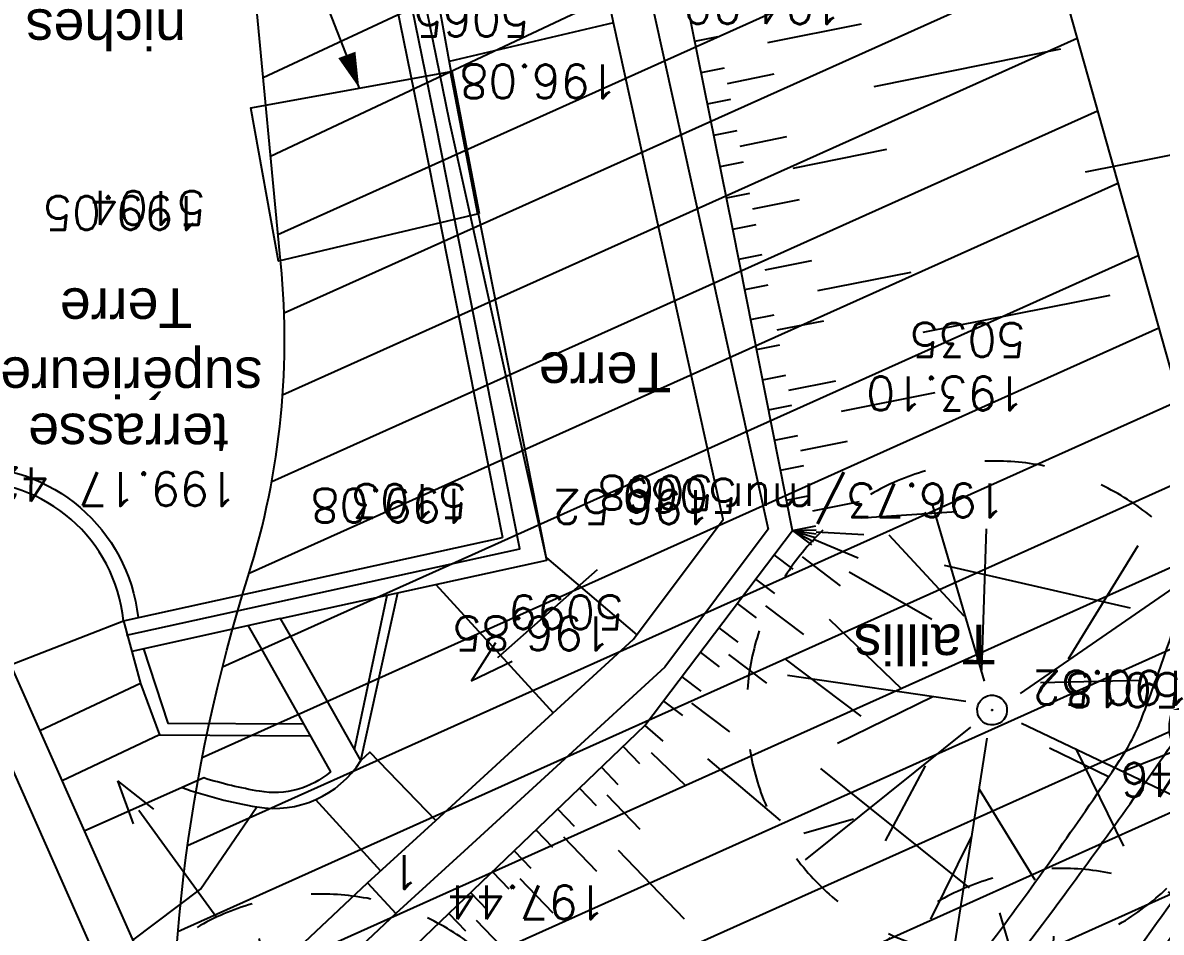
# Model space of a CAD drawing. Extents: x -594 to 29166, y -5797 to 14313.
# Drawn here: x 14376 to 15523, y 6392 to 7308 of the extents above; entities that cross this region are included whole.
import ezdxf
from ezdxf.enums import TextEntityAlignment as Align
from ezdxf.lldxf.tags import DXFTag

# ---------------------------------------------------------------- set-up
doc = ezdxf.new("R2010")
doc.units = 0
doc.linetypes.add('Style de ligne -15', pattern=[2.0832800000000002, 1.25, -0.41656, 0.1388600000000001, -0.2778600000000001])
doc.layers.get('0').update_dxf_attribs({"color": 252})
for name, color, linetype in [('A SITE', 252, 'Continuous'), ('Fond topo - BAT_ANN', 252, 'Continuous'), ('Fond topo - BAT_TXT', 252, 'Continuous'), ('Fond topo - CLO_MUR', 252, 'Continuous'), ('Fond topo - ESPACE_BOISE', 252, 'Continuous'), ('Fond topo - TAL', 252, 'Continuous'), ('Fond topo - TAL_HAC', 252, 'Continuous'), ('Fond topo - VEG', 252, 'Continuous'), ('Fond topo - VEG_TXT', 252, 'Continuous'), ('Fond topo - VOI_TXT', 252, 'Continuous'), ('Fond topo - Z_500', 252, 'Continuous'), ('prlm-VRD', 252, 'Continuous'), ('SA - EBC', 252, 'Continuous')]:
    doc.layers.add(name, color=color, linetype=linetype)
for name, color, linetype, lineweight in [('Fond topo - BAT', 252, 'Continuous', 50), ('Fond topo - P', 252, 'Continuous', 50), ('Fond topo - VOI', 252, 'Continuous', 25)]:
    doc.layers.add(name, color=color, linetype=linetype, lineweight=lineweight)
for name, color, linetype, plot in [('Fond topo - N', 252, 'Continuous', False), ('Fond topo - NCACHE', 252, 'Continuous', False), ('Fond topo - ZCACHE', 252, 'Continuous', False)]:
    doc.layers.add(name, color=color, linetype=linetype, plot=plot)
doc.styles.add('2000_ARIAL', font='arial.ttf', dxfattribs={"height": 0.400000006})
doc.styles.add('SIMPLEX', font='simplex_.ttf', dxfattribs={"height": 1.25})
tags = doc.linetypes.add('L1', pattern=[1.0000000298023224, 0.6000000238418579, -0.4000000059604645]).pattern_tags.tags
tags[6:7] = [DXFTag(74, 4), DXFTag(75, 0), DXFTag(340, '0'), DXFTag(46, 0.0), DXFTag(50, 0.0), DXFTag(44, 0.0), DXFTag(45, 0.0)]
tags[4:5] = [DXFTag(74, 4), DXFTag(75, 0), DXFTag(340, '0'), DXFTag(46, 0.0), DXFTag(50, 0.0), DXFTag(44, 0.0), DXFTag(45, 0.0)]
tags = doc.linetypes.add('L16', pattern=[0.37500001490116125, 0.300000011920929, -0.07500000298023224]).pattern_tags.tags
tags[6:7] = [DXFTag(74, 4), DXFTag(75, 0), DXFTag(340, '0'), DXFTag(46, 0.0), DXFTag(50, 0.0), DXFTag(44, 0.0), DXFTag(45, 0.0)]
tags[4:5] = [DXFTag(74, 4), DXFTag(75, 0), DXFTag(340, '0'), DXFTag(46, 0.0), DXFTag(50, 0.0), DXFTag(44, 0.0), DXFTag(45, 0.0)]
tags = doc.linetypes.add('L8', pattern=[0.22500000894069674, 0.1500000059604645, -0.07500000298023224]).pattern_tags.tags
tags[6:7] = [DXFTag(74, 4), DXFTag(75, 0), DXFTag(340, '0'), DXFTag(46, 0.0), DXFTag(50, 0.0), DXFTag(44, 0.0), DXFTag(45, 0.0)]
tags[4:5] = [DXFTag(74, 4), DXFTag(75, 0), DXFTag(340, '0'), DXFTag(46, 0.0), DXFTag(50, 0.0), DXFTag(44, 0.0), DXFTag(45, 0.0)]

# ---------------------------------------------------------------- blocks, each defined once
blk = doc.blocks.new('A 90.ESC01')
at = {"ltscale": 2}
for p, q in [((1.257547, 0.126415), (1.7, 0)), ((1.338104, 0), (0, 0)), ((1.257547, -0.126415), (1.7, 0))]:
    blk.add_line(p, q, dxfattribs=at)
blk = doc.blocks.new('A 90.PTOPO')
at = {"layer": 'Fond topo - NCACHE', "style": 'SIMPLEX'}
blk.add_attdef('MAT', text='', height=0.34, dxfattribs=at).set_placement((0.09999999986030161, -0.09999999962747097), align=Align.TOP_LEFT)
at = {"layer": 'Fond topo - ZCACHE', "style": 'SIMPLEX'}
blk.add_attdef('ALT', (0.09999999986030161, 0.09999999962747097), '', height=0.34, dxfattribs=at)
blk = doc.blocks.new('A 90.VEG14A')
at = {"ltscale": 2, "flags": 128}
for points in [[(0.5, 0, -1), (-0.5, 0, -1)], [(0.016, 0, -1), (-0.016, 0, -1)]]:
    blk.add_lwpolyline(points, format="xyb", close=True, dxfattribs=at)
blk = doc.blocks.new('A 90.VEG12A')
at = {"ltscale": 2}
for p, q in [((0.01815258799999997, 0.057406781), (0.100441039, 0.47293725)), ((0.05749608, 0.253444298), (0.145517598, 0.414706841)), ((0.037902722, 0.15845596), (-0.06593155700000003, 0.344147082)), ((-0.158788295, 0.086017079), (-0.245985314, 0.284587218)), ((0.04981112299999996, 0.033821695), (0.391570728, 0.285894318)), ((0.143890955, 0.107467204), (0.230033352, 0.253971609)), ((0.2917471699999999, 0.208620217), (0.392372872, 0.233301274)), ((-0.05229389700000003, 0.02983962500000001), (-0.383643778, 0.204631851)), ((-0.25001839, 0.135126714), (-0.3755999820000001, 0.091127132)), ((0.122915307, -0.02992704099999999), (0.317230371, 0.05540147100000001)), ((0.057557527, -0.01766878999999999), (0.411943876, -0.08413611500000001)), ((-0.05265807700000003, -0.029192154), (-0.412380265, -0.256628677)), ((-0.09359106700000003, -0.049762263), (-0.2956446150000001, -0.04653133200000001)), ((0.01825986499999999, -0.057372749), (0.107637982, -0.4128258760000001)), ((0.184132294, -0.04763066399999999), (0.323120213, -0.192805613)), ((0.02259491799999996, -0.07955337300000001), (0.001649748999999978, -0.36183712)), ((-0.151821475, -0.09483882200000002), (-0.2999525240000001, -0.315936062)), ((0.05371548199999998, -0.188497704), (0.197263789, -0.356749422))]:
    blk.add_line(p, q, dxfattribs=at)
for start, end in [(90, 103.8461539085843), (62.30769199853572, 76.15384597947835), (117.6923078993823, 131.5384619204946), (34.61538499867542, 48.46153799321151), (145.3846149358338, 159.2307690506909), (6.923076979206323, 20.76923090842763), (173.0769230068974, 186.9230769931026), (339.2307689837768, 353.0769230207937), (200.7692310571047, 214.6153850641662), (311.5384620067885, 325.3846150013246), (228.4615380795054, 242.3076921006177), (283.8461540205217, 297.6923080014643), (256.1538460914157, 270)]:
    blk.add_arc((0, 0), 0.496982058, start, end, dxfattribs=at)
blk = doc.blocks.new('A$C380262B1')
at = {"layer": 'SA - EBC'}
h = blk.add_hatch(dxfattribs=at)
h.set_pattern_fill('_USER', color=256, scale=75, angle=-335.8284639255295, style=0, pattern_type=0)
h.set_pattern_definition([(24.17153607447054, (-355966725.0913794, -417896002.4038396), (-30.71023888770651, 68.42427367140989), [])])
h.paths.add_polyline_path([(9533.967289561406, -8391.022676602006), (7823.560263682157, -8197.032719478011), (7677.26634000428, -8624.200356937945), (6795.644808141515, -8561.406107898802), (5968.179506575689, -8295.55842038244), (5307.727831928059, -7899.99740216881, -0.3248648439675891), (5215.66356504336, -6186.960641667247, -0.2814891280233847), (6034.588919347152, -5793.906059488654), (6977.488194359466, -5966.359615046531, 0.1695292869953866), (8622.524935239926, -5863.042801246047, 0.3340686001642133), (8902.106720628217, -5382.998490706086, 0.09326601099187866), (8620.675744628534, -4484.154293872416, 0.153138720952933), (7983.041431754827, -3856.574170198292), (6774.001917056739, -3250.65084323287), (5737.27900213562, -2651.023222506046, -0.1642525569746835), (4858.435642998666, -1650.659172795713), (4817.150435736403, -1198.612694069743), (4848.756969021633, -647.3217743448913), (5422.659926814958, 1808.548009581864, 0.4390366150430304), (6435.564773995429, 2874.098786618561, -0.09336270403907257), (6508.739385334775, 3486.828686110675, 0.1042719612268155), (6540.439700800925, 3811.755312792957), (6460.564939025789, 4655.403570830822), (7373.38954936713, 4920.791836176068), (7554.008261486888, 4259.8578767851), (7298.873095074669, 4188.137014396489), (7509.021686343476, 3441.03382807225, -0.2009829630450486), (7456.712778378278, 3016.095944307745), (7105.68882166408, 2168.347155954689), (7082.51023539342, 1970.99042609334), (7207.488740049303, 1059.89730162546), (7767.198439734057, -779.9824859946966), (8823.304629139602, -984.4878826290369, 0.1214178809896852), (9894.772318005562, -3098.331943433732, 0.01018302281994621), (10254.53238859773, -3499.40192066133), (9617.819940159097, -3345.007801242173), (9300.242931814864, -4358.367580920458), (9996.567213023081, -4620.499769318849), (9784.691719617695, -7276.41688529402), (9646.94292745553, -8212.627615593374)])
at = {"layer": 'Fond topo - BAT', "linetype": 'L8', "ltscale": 2, "flags": 128}
blk.add_lwpolyline([(6740.55691449903, 3851.578930206597), (6713.053294690326, 3995.157618634403)], dxfattribs=at)
at = {"layer": 'Fond topo - BAT_ANN', "ltscale": 2, "flags": 128}
for points in [[(6876.567725557834, 4044.04885917902), (6711.257352493703, 4005.078187771142)], [(6809.160643303767, 3505.279699712992), (6900.087592611089, 3427.422080934048)], [(6697.525308327749, 3478.219666983932), (6816.013398347422, 3349.012220371515)], [(6269.258903665468, 3397.297006286681), (6382.904357695952, 3441.72823317349)], [(6400.114363664761, 3378.576958924532), (6298.727920977399, 3330.911943409592)], [(6419.359237002209, 3326.680773682892), (6321.110373781994, 3280.490834824741)], [(6697.82084710896, 3240.625203959644), (6631.016288185492, 3309.458892047405), (6622.087606834248, 3300.793416798115)], [(6442.105702823028, 3273.676401749253), (6343.555350182578, 3229.92887860164)], [(6576.606695726514, 3261.505955830216), (6641.953197494149, 3189.748723153025)], [(6392.357818270102, 3119.991215784103), (6460.614296142012, 3171.397460717708), (6517.380884988233, 3254.162130877376)]]:
    blk.add_lwpolyline(points, dxfattribs=at)
at = {"layer": 'Fond topo - BAT_TXT', "ltscale": 2, "flags": 128}
blk.add_lwpolyline([(6565.324120363221, 4119.811198953539), (6620.497374422848, 3978.402020037174)], dxfattribs=at)
blk.add_lwpolyline([(6620.497374422848, 3978.402020037174, 0, 18.41556578874588, 0), (6608.035575505346, 4011.795954126865, 18.41556578874588, 18.41556578874588, 0)], format="xyseb", dxfattribs=at)
at = {"layer": 'Fond topo - CLO_MUR', "ltscale": 2, "flags": 128}
for points in [[(6444.010038999841, 3003.633894585073), (6628.797361766919, 3177.768218889832), (6697.82084710896, 3240.625203959644), (6896.95115913637, 3423.235192336142), (6987.142078066245, 3543.632878735662), (6876.567725557834, 4044.04885917902), (6768.286621151492, 4568.236954323947), (6809.418228268623, 4576.733476575464), (6917.640848411247, 4052.82850349322), (7032.311015902087, 3533.876477181911), (6928.220539353788, 3394.923989288509), (6726.153738936409, 3209.621130488813), (6657.341072289273, 3146.956129744649), (6462.072393950075, 2962.944700568914)], [(6809.637434314936, 3502.872944623232), (6711.368219926953, 3945.049274712801), (6629.643021617085, 4346.792344376445)], [(6601.091866195202, 4341.666139196604), (6682.935475697741, 3939.340987242758), (6764.875398902223, 3525.723055656999)], [(6713.053294690326, 3995.157618634403), (6666.297666588798, 4253.430106677115)], [(6382.904357695952, 3441.72823317349), (6764.875398902223, 3525.723055656999)], [(6615.652417205274, 3312.188935466111), (6648.794120596722, 3467.503756657243)], [(6622.087606834248, 3300.793416798115), (6659.522663569078, 3469.862946216017)], [(6382.904357695952, 3441.72823317349), (6400.114363664761, 3378.576958924532)], [(6541.293574357405, 3443.864557985216), (6391.310187894851, 3410.883450508118)], [(6403.107384080067, 3413.477635104209), (6427.722102263942, 3338.642115332186), (6564.321882044896, 3338.008555117995)], [(6269.258903665468, 3397.297006286681), (6414.282156340778, 3070.602104999125), (6489.116319967434, 2902.022658474743), (6140.170860895887, 2779.67329332605), (5996.903527574614, 2637.490672711283), (5757.728659873828, 2411.906930059195), (5525.11542183347, 2177.344618178904), (5399.993358412758, 1983.437352534384), (5325.455358019099, 1873.695719055831), (5344.334781775251, 1482.117571681738), (5392.407969431952, 1111.904269549996), (5352.740998007357, 1106.753407046199), (5304.459205595776, 1478.573181573302), (5284.858258673921, 1885.116443410516), (5366.639017639682, 2005.521525721997), (5493.770887935534, 2202.543479204178), (5729.797148890793, 2440.547411888838), (5969.088030327111, 2666.240575630218), (6120.059392647818, 2816.068895999342), (6433.610770804808, 2926.008174754679), (6376.808458706364, 3053.967142291367), (6231.785205984488, 3380.662043392658)], [(6400.114363664761, 3378.576958924532), (6419.359237002209, 3326.680773682892), (6571.11629829742, 3325.976912863553)], [(6628.797361766919, 3177.768218889832), (6657.341072289273, 3146.956129744649)]]:
    blk.add_lwpolyline(points, dxfattribs=at)
at = {"layer": 'Fond topo - CLO_MUR', "linetype": 'L16', "ltscale": 2, "flags": 128}
blk.add_lwpolyline([(6386.125864787027, 3427.0782539621), (6782.444139337167, 3514.228010363877), (6697.642067587003, 3942.293549701571), (6615.852838428691, 4344.351380411536)], dxfattribs=at)
at = {"layer": 'Fond topo - CLO_MUR', "linetype": 'L8', "ltscale": 2, "flags": 128}
blk.add_lwpolyline([(6740.55691449903, 3851.578930206597), (6539.299576496705, 3804.150693491101), (6511.332115670666, 3958.63959658891), (6713.053294690326, 3995.157618634403)], dxfattribs=at)
at = {"layer": 'Fond topo - CLO_MUR', "ltscale": 2, "flags": 128}
for points in [[(6508.603168698028, 3436.675990000367), (6523.264014627784, 3410.714370012283), (6591.605873266235, 3289.693702757359, -0.2234744358597434), (6520.089628035203, 3269.931173697114, -0.03213302836313745), (6463.892899686471, 3283.347964286804), (6442.105702823028, 3273.676401749253, 0.0417940314830938), (6517.380884988233, 3254.162130877376, 0.3033732065013719), (6622.087606834248, 3300.793416798115), (6551.128052268177, 3426.449534390122), (6541.293574357405, 3443.864557985216), (6809.637434314936, 3502.872944623232), (6740.55691449903, 3851.578930206597)], [(6382.904357695952, 3441.72823317349, 0.3970092577604148), (6221.77480510436, 3582.00669977814), (6221.18213349022, 3596.994986571372, -0.3940040680040121), (6397.647569375113, 3444.970241840929)]]:
    blk.add_lwpolyline(points, format="xyb", dxfattribs=at)
at = {"layer": 'Fond topo - ESPACE_BOISE', "linetype": 'L1', "ltscale": 2, "flags": 128}
blk.add_lwpolyline([(9533.967289561406, -8391.022676602006), (7823.560263682157, -8197.032719478011), (7677.26634000428, -8624.200356937945), (6795.644808141515, -8561.406107898802), (5968.179506575689, -8295.55842038244), (5307.727831928059, -7899.99740216881, -0.3248648439675891), (5215.66356504336, -6186.960641667247, -0.2814891279475962), (6034.588919347152, -5793.906059488654), (6977.488194359466, -5966.359615046531, 0.1695292870025676), (8622.524935239926, -5863.042801246047, 0.3340686001642133), (8902.106720628217, -5382.998490706086, 0.09326601102169153), (8620.675744628534, -4484.154293872416, 0.153138720952933), (7983.041431754827, -3856.574170198292), (6774.001917056739, -3250.65084323287), (5737.27900213562, -2651.023222506046, -0.1642525569996709), (4858.435642998666, -1650.659172795713), (4817.150435736403, -1198.612694069743), (4848.756969021633, -647.3217743448913), (5422.659926814958, 1808.548009581864, 0.4390366150430304), (6435.564773995429, 2874.098786618561, -0.09336270405047195), (6508.739385334775, 3486.828686110675, 0.104271961321091), (6540.439700800925, 3811.755312792957), (6460.564939025789, 4655.403570830822), (7373.38954936713, 4920.791836176068), (7554.008261486888, 4259.8578767851), (7298.873095074669, 4188.137014396489), (7509.021686343476, 3441.03382807225, -0.2009829630843761), (7456.712778378278, 3016.095944307745), (7105.68882166408, 2168.347155954689), (7082.51023539342, 1970.99042609334), (7207.488740049303, 1059.89730162546), (7767.198439734057, -779.9824859946966), (8823.304629139602, -984.4878826290369, 0.121417881002313), (9894.772318005562, -3098.331943433732, 0.01018302282179253), (10254.53238859773, -3499.40192066133), (9617.819940159097, -3345.007801242173), (9300.242931814864, -4358.367580920458), (9996.567213023081, -4620.499769318849), (9784.691719617695, -7276.41688529402), (9646.94292745553, -8212.627615593374)], format="xyb", close=True, dxfattribs=at)
at = {"layer": 'Fond topo - TAL', "linetype": 'L8', "ltscale": 2, "flags": 128}
blk.add_lwpolyline([(6808.546934463084, 2369.371020235121, -0.001241417649734396), (6861.244778474793, 2477.40955427289, -0.002762291635573238), (6885.316201345995, 2525.772882625461, -6.594940049300515e-05), (6966.478332178667, 2686.554195731878, -0.0002788458656506098), (6985.700080404058, 2724.567089788616, -0.004391092289443369), (7038.080723956227, 2825.795922521502, -0.005833119706346854), (7079.062634846196, 2901.178528927267, -0.06678132326515784), (7137.777740927413, 2979.549205303192, 0.03404019629489836), (7262.345303269103, 3124.974689353257, 0.01283086386071782), (7386.457202630118, 3300.829603895545, 0.05594197464522858), (7409.196757758036, 3344.813203811646, 0.008305635612754856), (7431.689672311768, 3406.667525973171, -0.004514996191680712), (7472.20113389194, 3520.757524762303, -0.005166636959913012), (7557.331785326824, 3746.543364785612, 0.01013325343024469), (7599.594940105453, 3862.09890563041, 0.02754109541843155), (7617.627137480304, 3925.937697757035, 0.01143171500259811), (7648.944929428399, 4082.554043456912, 0.02024391314553213), (7658.949091983959, 4156.754944100976, -0.01833869375018922), (7669.679730338976, 4238.700076006353, -0.07262248148825946), (7704.520996147767, 4346.770964190364, 0.0695479003902024), (7741.576158208773, 4459.345788881183, 0.0300247451236787), (7746.103852102533, 4497.186105512083, 0.01659256475025528), (7747.886776877567, 4566.081503219903, 0.07271369952767202), (7740.892352862284, 4611.596222966909, 0.04662197749276983), (7713.6168459896, 4677.794921118766)], format="xyb", dxfattribs=at)
at = {"layer": 'Fond topo - TAL', "ltscale": 2, "flags": 128}
blk.add_lwpolyline([(6513.274376653135, 2957.346708420664), (6908.296520728618, 3336.251783184707), (7056.891029467806, 3532.802372146398), (6996.768858004361, 3836.294288840145), (6926.569819822907, 4183.5111098364), (6906.182820536196, 4340.193365328014), (6923.768938705325, 4452.128433063626)], dxfattribs=at)
blk.add_lwpolyline([(6849.486746639013, 1092.403142526746, -0.03212048715418347), (6813.649962982163, 1406.223705410957, -0.05355809352942412), (6824.404993467033, 1592.963100317866, -0.003703359698377489), (6879.161668056622, 1908.262125588953, -0.0153549240189292), (6895.018580229953, 1982.634258829057, -0.006955611810404637), (6950.181522918865, 2194.525004643947, -0.01276761911010687), (6984.558032639325, 2308.010943233967, -0.01744730396157686), (7048.511898284778, 2480.767239257693, -0.0377943087468492), (7085.623816074803, 2554.741369746625, -0.0007773971570136096), (7142.280106106773, 2648.808907158673, 0.0005887236118167689), (7217.211815388873, 2773.113274946809, 0.0003295215979051638), (7300.766600808129, 2912.299970537424, -0.0005537186938548537), (7350.497963419184, 2995.059041120112, -0.01783923160556964), (7382.925095455721, 3044.783475343138, -0.003430637775437446), (7566.485052043572, 3301.679239328951, -0.009864527411769164), (7631.924609327689, 3388.298651762307, -0.01595399307050366), (7674.59678738378, 3439.101407676935, -0.0996403479457785), (7695.422053756192, 3454.659583419561, -0.03150487135014496), (7791.734496690333, 3493.129873182625, -0.0741870876524607), (7846.059137163684, 3502.394960541278, -0.09038138715968355), (7977.899253321812, 3481.192957609892)], format="xyb", dxfattribs=at)
at = {"layer": 'Fond topo - TAL_HAC', "ltscale": 2}
for p, q in [((7032.241456257179, 4024.170714244246), (7126.337612746283, 4043.194734118879)), ((6958.478473639116, 4025.685282237828), (6982.002512738109, 4030.44128715992)), ((7139.10920987837, 3980.02407643944), (7327.310834219679, 4018.026030994952)), ((6964.860204281285, 3994.120116345584), (6988.384243519977, 3998.876121547073)), ((6991.575108794495, 3983.093538880348), (7038.623186992481, 3992.605548724532)), ((6971.24193510972, 3962.554951012135), (6994.765974208713, 3967.310955934227)), ((7352.13603018783, 3893.852982949466), (7622.004757868126, 3947.829628363252)), ((6977.623665798455, 3930.989785678685), (7001.147704990581, 3935.745790507644)), ((7004.338570358232, 3919.963207840919), (7051.386648602784, 3929.475217778236)), ((7057.775344559923, 3897.875484544784), (7151.880806963891, 3916.853418201208)), ((6984.005396533757, 3899.424619972706), (7007.529435679317, 3904.180625081062)), ((6990.387127315626, 3867.859454452991), (7013.911166461185, 3872.615459281951)), ((7017.106667766348, 3856.809830106795), (7064.164040563628, 3866.275751497597)), ((6996.768858004361, 3836.294288840145), (7020.302169211209, 3841.004200838506)), ((7002.781075239182, 3805.945097282529), (7026.323567936197, 3810.608897730708)), ((7029.329676507041, 3795.434301998466), (7076.414661901072, 3804.761902987957)), ((7082.426879089326, 3774.412711430341), (7176.596849923953, 3793.067913781852)), ((7008.793292334303, 3775.595905724913), (7032.335785031319, 3780.259706266224)), ((7188.621284393594, 3732.369530573487), (7376.961226249114, 3769.679935276508)), ((7014.805509475991, 3745.2467138879), (7038.348002173007, 3749.910514429212)), ((7041.354110790417, 3734.735918510705), (7088.43909627758, 3744.063519779593)), ((7020.817726571113, 3714.897522050887), (7044.360219361261, 3719.561322778463)), ((7026.829943759367, 3684.548330493271), (7050.372436409816, 3689.212131034583)), ((7053.378545027226, 3674.037535209209), (7100.463530560955, 3683.365136384964)), ((7106.475747609511, 3653.01594492048), (7200.645718490705, 3671.671147085726)), ((7032.842160901055, 3654.199138935655), (7056.38465359807, 3658.862939476967)), ((7038.854378042743, 3623.849947191775), (7062.396870739758, 3628.513747733086)), ((7065.402979357168, 3613.339152093977), (7112.487964751199, 3622.666753083467)), ((7044.866595044732, 3593.500755354762), (7068.40908783488, 3598.164555989206)), ((7050.878812232986, 3563.151563797146), (7074.421305023134, 3567.815364524722)), ((7077.427413500845, 3552.640768513083), (7124.512399034575, 3561.968369875103)), ((7126.600091252476, 3545.326042547822), (7222.370770806447, 3551.957554370165)), ((7056.891029467806, 3532.802372146398), (7080.433522211388, 3537.466172873974)), ((7056.891029467806, 3532.802372146398), (7080.882289772853, 3533.450004830956)), ((7056.891029467806, 3532.802372146398), (7076.035645930097, 3518.328821845353)), ((7056.891029467806, 3532.802372146398), (7078.192677441984, 3521.74616176635)), ((7056.891029467806, 3532.802372146398), (7079.745755624026, 3525.476971827447)), ((7056.891029467806, 3532.802372146398), (7080.650846892968, 3529.41547492519)), ((7078.969216533005, 3523.611566890031), (7123.282920150086, 3505.16446204856)), ((7080.766568239778, 3531.432739831507), (7128.687783470377, 3528.683715127409)), ((7038.31671574153, 3508.23354832828), (7057.46133220382, 3493.759998027235)), ((7066.748489020392, 3506.04440998286), (7105.037722038105, 3477.097309287637)), ((7114.16032104753, 3491.130885668099), (7197.427932173014, 3443.355317041278)), ((7209.899351419881, 3497.656435798854), (7397.021877905354, 3454.654574114829)), ((7019.742402248085, 3483.664725068957), (7038.887018617243, 3469.191174395382)), ((7001.168088661507, 3459.095901250839), (7020.312705123797, 3444.622350856662)), ((7029.599861847237, 3456.906762626022), (7067.88909486495, 3427.959661930799)), ((6982.593775121495, 3434.527077712119), (7001.738391490653, 3420.053527131677)), ((6964.019461488351, 3409.958254080266), (6983.164077950642, 3395.484703779221)), ((6992.451234767213, 3407.769115455449), (7030.740467598662, 3378.822014667094)), ((7049.314781324938, 3403.390838392079), (7125.893247220665, 3345.496637001634)), ((6945.445147901773, 3385.389430262148), (6964.589764364064, 3370.915879867971)), ((6926.870834408328, 3360.820606909692), (6946.015450777486, 3346.34705632925)), ((6955.302607547492, 3358.631468378007), (6993.591840518638, 3329.684367403388)), ((6908.296520728618, 3336.251783184707), (6926.23216859065, 3320.304603688419)), ((6886.350846057758, 3315.201501268893), (6902.964393934235, 3297.881281096488)), ((6914.598281309009, 3309.092942345887), (6949.17474957183, 3275.799281615764)), ((7315.898924926296, 3313.649563491344), (7375.207597762346, 3284.889969509095)), ((6864.405171340331, 3294.151219259948), (6881.018719309941, 3276.830999273807)), ((6971.383295068517, 3302.741824649274), (7044.378520967439, 3240.390425361693)), ((7085.135884117335, 3292.943531274796), (7234.775971947238, 3172.644553147256)), ((6842.459496669471, 3273.100937437266), (6859.073044685647, 3255.780717171729)), ((6870.045881951228, 3266.305858269334), (6903.272977704182, 3231.665417924523)), ((6820.513822091743, 3252.050655335188), (6837.127369968221, 3234.730435349047)), ((6798.568147374317, 3231.000373512506), (6815.181695343927, 3213.680153526366)), ((6826.15453270264, 3224.205294437706), (6859.381628455594, 3189.564854092896)), ((6776.622472703457, 3209.950091503561), (6793.2360206265, 3192.62987151742)), ((6881.327303079888, 3210.61513600871), (6947.781494772062, 3141.334255412221)), ((6754.676798032597, 3188.899809587747), (6771.290346002206, 3171.579589508474)), ((6782.263183314353, 3182.104730512947), (6815.49027916044, 3147.464290261269)), ((6732.73112331517, 3167.849527671933), (6749.34467128478, 3150.52930759266)), ((6710.78544864431, 3146.799245756119), (6727.39899661392, 3129.479025676847)), ((6738.371833926067, 3140.004166681319), (6771.598929725587, 3105.363726243377))]:
    blk.add_line(p, q, dxfattribs=at)
at = {"layer": 'Fond topo - VOI', "linetype": 'L8', "ltscale": 2, "flags": 128}
blk.add_lwpolyline([(6829.802473029122, 1088.86345718056, -0.03212048755374566), (6793.674444593489, 1405.234435200691, -0.0535580947615097), (6804.675131151453, 1596.239154227078, -0.003703360268064483), (6859.482498420402, 1911.830076482147, -0.01535492583615143), (6875.595498876646, 1987.403316050768, -0.006955611441106892), (6930.898625776172, 2199.832535348833, -0.01276761864651206), (6965.571199730039, 2314.295860007405, -0.01744730426455975), (7030.009494023398, 2488.360726088285, -0.03779430800538806), (7068.475296301767, 2565.033515915275, -0.0007774217133545678), (7125.163678079844, 2659.154325071722, 0.0005887053431066563), (7200.071069644764, 2783.418362773955, 0.0003295252851631971), (7283.612288022414, 2922.582460381091, -0.0005537124599608148), (7333.366465615109, 3005.379495583475, -0.01783923247005893), (7366.5729183238, 3056.298956461251, -0.003430637881782205), (7550.292430771515, 3313.418021984398, -0.009864527545838967), (7612.530720327049, 3395.800059661269, -0.01381815451781383), (7659.700509719551, 3452.446852996945, -0.1017973728767594), (7684.907839493826, 3471.447064634413, -0.02933528145445809), (7785.499618155882, 3512.133196368814, -0.09688251731308649), (7872.878808155656, 3523.782375920564, -0.07451461079489968), (7984.563786815852, 3500.049892533571)], format="xyb", dxfattribs=at)
at = {"layer": 'Fond topo - VOI', "linetype": 'L16', "ltscale": 2, "flags": 128}
blk.add_lwpolyline([(5392.407969431952, 1111.904269549996, 0.01722442130375293), (5396.107164770365, 882.525622472167, 0.04305158241120926), (5408.627218520269, 791.4557883515954, 0.001177569187763674), (5484.062571497634, 461.9041703641415, 0.002427729493112618), (5521.804238390177, 302.3227220401168, 0.001967020956825959), (5636.875169211999, -165.8167663961649, 0.009053493585175633), (5664.113873941824, -266.960016451776, 0.02150890483590385), (5693.746245000511, -355.1410974003375, 0.003755857879048691), (5888.642630679533, -850.696587562561, 0.006031040761159129), (6008.609275799245, -1139.030693657696, 0.008024603406108846), (6104.830426676199, -1353.119766991585, 0.04845863152505209), (6216.053937375546, -1540.669515356421, 0.03430654925623074), (6414.407409727573, -1775.824036449194, 0.02760387630777388), (6638.150424184278, -1982.723907381296, 0.04574181495738096), (6790.166542027146, -2086.655191704631, 0.003041655411540011), (6905.363101279363, -2149.915267992765, 0.0008412879643141841), (7323.613393446431, -2375.387286581099, 0.002454288050361413), (7422.52728305757, -2427.871722541749, 0.001190149676915431), (7627.286710543558, -2534.613265283406, 0.2729859319538775), (7818.640415603295, -2537.865278497338, 0.5229621065076793), (7831.962817022577, -2392.043141648173, -0.00786055030879591), (7655.119823943824, -2220.974797196686, -0.01612499385767952), (7572.994566615671, -2133.528076577932, -0.005612051181520921), (7234.075024491176, -1739.662334322929, -0.02310981858493283), (7157.358596613631, -1639.397700689733, -0.02656853706870258), (7047.00267999433, -1460.921823047101, -0.03868213082134395), (6987.748695677146, -1329.415004514158, -0.007175393436975411), (6937.438285909593, -1183.32435907796, -0.004924544095459816), (6869.306644191965, -968.754799850285, -0.003633774744343019), (6784.960411116481, -686.4572174847126, -0.005756498423518589), (6735.071917390451, -507.2855721227825, -0.02086462172059421), (6680.986850569025, -263.5070498101413, -0.01528835093536459), (6631.409636558965, 73.58195064589381, -0.009986619233383176), (6606.898569175974, 329.5134760439396, -0.02421681082814337), (6604.025940550491, 435.5511002242565, -0.004068535890819898), (6607.786591118202, 563.0926269106567, -0.001171863945288602), (6625.482830638066, 1005.729702953249, -0.00152953393264567), (6646.950672985986, 1478.675435110927, -0.006277708744472327), (6653.980015730485, 1593.814995978028, -0.02954878833963652), (6665.949301002547, 1683.544186316431, -0.007897955815137008), (6735.661067813635, 2014.690958615392, -0.009534637172886556), (6803.580167004839, 2289.433746226132, -0.03049426633253396), (6831.640211259946, 2373.435025289655, -0.01959706265007154), (6864.077265607193, 2445.57635160163, -0.007385007286054106), (6960.320823127404, 2632.030238676816, -0.00703834365838784), (7075.096242548898, 2839.478127937764, -0.02475780953821647), (7111.427237140015, 2896.292627044022, -0.03116737178628414), (7157.645668694749, 2953.358696680516, 0.01624541013141497), (7249.477941682562, 3060.073339007795, 0.01140558707328078), (7334.763849945739, 3171.03962264955, 0.007490832612850338), (7458.135183434933, 3344.7704016231, 0.04894958720658051), (7477.731918497011, 3380.245566368103, 0.0172000170103988), (7519.617923954502, 3487.450566142797)], format="xyb", dxfattribs=at)
at = {"layer": 'Fond topo - BAT_ANN', "ltscale": 2, "xscale": 100, "yscale": 100, "zscale": 100}
for p, rotation in [((6860.423661628738, 3493.444776162505), 221.500220657538), ((6477.026181900874, 3142.632981855422), 125.8782952032767)]:
    blk.add_blockref('A 90.ESC01', p, dxfattribs=dict(at, rotation=rotation))
at = {"layer": 'Fond topo - P', "ltscale": 2}
ref = blk.add_blockref('A 90.PTOPO', (6929.600737104192, 4063.403022475541), dxfattribs=dict(at, xscale=100, yscale=100, zscale=100, rotation=179.9607580165254))
ref.add_attrib('MAT', '1', dxfattribs={"layer": 'Fond topo - N', "color": 0, "ltscale": 2, "height": 34, "rotation": 179.9607579854925, "style": 'SIMPLEX'}).set_placement((6919.607588415965, 4073.409868963063), align=Align.TOP_LEFT)
ref.add_attrib('ALT', '194.90', (7107.366985408589, 4076.91604886204), dxfattribs={"layer": 'Fond topo - Z_500', "color": 0, "ltscale": 2, "height": 34, "rotation": 179.9607579854925, "style": 'SIMPLEX'})
ref = blk.add_blockref('A 90.PTOPO', (6802.140553342178, 4020.381334982812), dxfattribs=dict(at, xscale=100, yscale=100, zscale=100, rotation=179.9607580165254))
ref.add_attrib('MAT', '5065', dxfattribs={"layer": 'Fond topo - N', "color": 0, "ltscale": 2, "height": 34, "rotation": 179.9607579854925, "style": 'SIMPLEX'}).set_placement((6792.147404747084, 4030.388181656599), align=Align.TOP_LEFT)
ref.add_attrib('ALT', '196.08', (6881.740564992651, 4002.040098980069), dxfattribs={"layer": 'Fond topo - Z_500', "color": 0, "ltscale": 2, "height": 34, "rotation": 179.9607579854925, "style": 'SIMPLEX'})
ref = blk.add_blockref('A 90.PTOPO', (6475.763475056738, 3830.633589811623), dxfattribs=dict(at, xscale=100, yscale=100, zscale=100, rotation=179.9607580165254))
ref.add_attrib('MAT', '5104', dxfattribs={"layer": 'Fond topo - N', "color": 0, "ltscale": 2, "height": 34, "rotation": 179.9607579854925, "style": 'SIMPLEX'}).set_placement((6465.770326461643, 3840.640436578542), align=Align.TOP_LEFT)
ref.add_attrib('ALT', '199.05', (6462.306496640667, 3869.490063562989), dxfattribs={"layer": 'Fond topo - Z_500', "color": 0, "ltscale": 2, "height": 34, "rotation": 179.9607579854925, "style": 'SIMPLEX'})
ref = blk.add_blockref('A 90.PTOPO', (7301.631962927058, 3697.650366276503), dxfattribs=dict(at, xscale=100, yscale=100, zscale=100, rotation=179.9607580165254))
ref.add_attrib('MAT', '5035', dxfattribs={"layer": 'Fond topo - N', "color": 0, "ltscale": 2, "height": 34, "rotation": 179.9607579854925, "style": 'SIMPLEX'}).set_placement((7291.638814238831, 3707.657212857157), align=Align.TOP_LEFT)
ref.add_attrib('ALT', '193.10', (7291.625116253272, 3687.657217681408), dxfattribs={"layer": 'Fond topo - Z_500', "color": 0, "ltscale": 2, "height": 34, "rotation": 179.9607579854925, "style": 'SIMPLEX'})
ref = blk.add_blockref('A 90.PTOPO', (6318.771648360416, 3551.989985443652), dxfattribs=dict(at, xscale=100, yscale=100, zscale=100, rotation=179.9607580165254))
ref.add_attrib('MAT', '4202', dxfattribs={"layer": 'Fond topo - N', "color": 0, "ltscale": 2, "height": 34, "rotation": 179.9607579854925, "style": 'SIMPLEX'}).set_placement((6308.778499718755, 3561.996831931174), align=Align.TOP_LEFT)
ref.add_attrib('ALT', '199.17', (6498.007828788832, 3591.343173198402), dxfattribs={"layer": 'Fond topo - Z_500', "color": 0, "ltscale": 2, "height": 34, "rotation": 179.9607579854925, "style": 'SIMPLEX'})
ref = blk.add_blockref('A 90.PTOPO', (7011.05046258308, 3540.644874144346), dxfattribs=dict(at, xscale=100, yscale=100, zscale=100, rotation=179.9607580165254))
ref.add_attrib('MAT', '5069', dxfattribs={"layer": 'Fond topo - N', "color": 0, "ltscale": 2, "height": 34, "rotation": 179.9607579854925, "style": 'SIMPLEX'}).set_placement((7001.057313987985, 3550.651720911264), align=Align.TOP_LEFT)
ref.add_attrib('ALT', '196.73/mur', (7271.706859162077, 3579.895099811256), dxfattribs={"layer": 'Fond topo - Z_500', "color": 0, "ltscale": 2, "height": 34, "rotation": 179.9607579854925, "style": 'SIMPLEX'})
ref = blk.add_blockref('A 90.PTOPO', (6738.992330152541, 3535.359010379761), dxfattribs=dict(at, xscale=100, yscale=100, zscale=100, rotation=179.9607580165254))
ref.add_attrib('MAT', '5103', dxfattribs={"layer": 'Fond topo - N', "color": 0, "ltscale": 2, "height": 34, "rotation": 179.9607579854925, "style": 'SIMPLEX'}).set_placement((6728.999181510881, 3545.365856867284), align=Align.TOP_LEFT)
ref.add_attrib('ALT', '199.08', (6731.720376806334, 3574.714970029891), dxfattribs={"layer": 'Fond topo - Z_500', "color": 0, "ltscale": 2, "height": 34, "rotation": 179.9607579854925, "style": 'SIMPLEX'})
ref = blk.add_blockref('A 90.PTOPO', (6987.142078066245, 3543.632878735662), dxfattribs=dict(at, xscale=100, yscale=100, zscale=100, rotation=179.9607580165254))
ref.add_attrib('MAT', '5068', dxfattribs={"layer": 'Fond topo - N', "color": 0, "ltscale": 2, "height": 34, "rotation": 179.9607579854925, "style": 'SIMPLEX'}).set_placement((6977.14892947115, 3553.639725595713), align=Align.TOP_LEFT)
ref.add_attrib('ALT', '196.52', (6975.304492330179, 3573.183197528124), dxfattribs={"layer": 'Fond topo - Z_500', "color": 0, "ltscale": 2, "height": 34, "rotation": 179.9607579854925, "style": 'SIMPLEX'})
ref = blk.add_blockref('A 90.PTOPO', (6896.95115913637, 3423.235192336142), dxfattribs=dict(at, xscale=100, yscale=100, zscale=100, rotation=179.9607580165254))
ref.add_attrib('MAT', '5099', dxfattribs={"layer": 'Fond topo - N', "color": 0, "ltscale": 2, "height": 34, "rotation": 179.9607579854925, "style": 'SIMPLEX'}).set_placement((6886.958010634407, 3433.242039103061), align=Align.TOP_LEFT)
ref.add_attrib('ALT', '196.85', (6874.880508286878, 3445.901979785413), dxfattribs={"layer": 'Fond topo - Z_500', "color": 0, "ltscale": 2, "height": 34, "rotation": 179.9607579854925, "style": 'SIMPLEX'})
ref = blk.add_blockref('A 90.PTOPO', (7458.135183434933, 3344.7704016231), dxfattribs=dict(at, xscale=100, yscale=100, zscale=100, rotation=179.9607580165254))
ref.add_attrib('MAT', '5018', dxfattribs={"layer": 'Fond topo - N', "color": 0, "ltscale": 2, "height": 34, "rotation": 179.9607579854925, "style": 'SIMPLEX'}).set_placement((7448.142034839839, 3354.777248390019), align=Align.TOP_LEFT)
ref.add_attrib('ALT', '190.52', (7458.738474128768, 3391.132590454072), dxfattribs={"layer": 'Fond topo - Z_500', "color": 0, "ltscale": 2, "height": 34, "rotation": 179.9607579854925, "style": 'SIMPLEX'})
ref = blk.add_blockref('A 90.PTOPO', (7557.706898311153, 3308.374661952257), dxfattribs=dict(at, xscale=100, yscale=100, zscale=100, rotation=179.9607580165254))
ref.add_attrib('MAT', '5019', dxfattribs={"layer": 'Fond topo - N', "color": 0, "ltscale": 2, "height": 34, "rotation": 179.9607579854925, "style": 'SIMPLEX'}).set_placement((7547.713749622926, 3318.381508439779), align=Align.TOP_LEFT)
ref.add_attrib('ALT', '190.46', (7547.7000515908, 3298.381513357162), dxfattribs={"layer": 'Fond topo - Z_500', "color": 0, "ltscale": 2, "height": 34, "rotation": 179.9607579854925, "style": 'SIMPLEX'})
ref = blk.add_blockref('A 90.PTOPO', (6691.835105372593, 3161.433767341077), dxfattribs=dict(at, xscale=100, yscale=100, zscale=100, rotation=179.9607580165254))
ref.add_attrib('MAT', '1', dxfattribs={"layer": 'Fond topo - N', "color": 0, "ltscale": 2, "height": 34, "rotation": 179.9607579854925, "style": 'SIMPLEX'}).set_placement((6681.841956777498, 3171.440614014864), align=Align.TOP_LEFT)
ref.add_attrib('ALT', '197.44', (6869.60135367699, 3174.946793913841), dxfattribs={"layer": 'Fond topo - Z_500', "color": 0, "ltscale": 2, "height": 34, "rotation": 179.9607579854925, "style": 'SIMPLEX'})
at = {"layer": 'Fond topo - VEG', "ltscale": 2, "zscale": 100}
for name, p, xscale, yscale, rotation in [('A 90.VEG12A', (7260.75696661137, 3352.578263916075), 503.1999999999999, 503.1999999999999, 182.3278434684567), ('A 90.VEG14A', (7258.092501340434, 3351.726034842432), 29.99999999999999, 29.99999999999999, 197.7368755850334), ('A 90.VEG12A', (7328.303083637729, 2942.170009016991), 503.1999999999999, 503.1999999999999, 182.3278434684567), ('A 90.VEG12A', (6582.185365026817, 2916.32751878351), 503.1999999999999, 503.1999999999999, 182.3278434684567)]:
    blk.add_blockref(name, p, dxfattribs=dict(at, xscale=xscale, yscale=yscale, rotation=rotation))
at = {"layer": 'Fond topo - BAT_TXT', "style": '2000_ARIAL'}
for s, p in [('niches', (6445.992762828246, 4057.625978253782)), ('supérieure', (6522.898801835254, 3706.950234994292)), ('terrasse', (6488.751664478332, 3650.254526548088))]:
    blk.add_text(s, height=40, rotation=179.9607580321833, dxfattribs=at).set_placement(p)
at = {"layer": 'Fond topo - VEG_TXT', "style": '2000_ARIAL'}
blk.add_text('Taillis', height=40, rotation=179.9607579921626, dxfattribs=at).set_placement((7261.713843746111, 3437.934398464859))
at = {"layer": 'Fond topo - VOI_TXT', "style": '2000_ARIAL'}
for p in [(6452.303245011717, 3776.580035500228), (6934.88169554621, 3711.966996826231)]:
    blk.add_text('Terre', height=40, rotation=179.9607579921626, dxfattribs=at).set_placement(p)

msp = doc.modelspace()

# ---------------------------------------------------------------- linework, layer by layer
at = {"layer": 'A SITE', "linetype": 'Style de ligne -15', "lineweight": 50, "ltscale": 25.4}
msp.add_open_spline([(4176.460323989, 5442.268083721201), (4369.671814654253, 5480.305082514233), (4562.883305319505, 5518.342081307264), (4903.035870079556, 5519.770962749722), (5243.188434839607, 5521.199844192178), (5979.862232432676, 5524.644192387673), (6716.536030025745, 5528.088540583168), (7278.196035443951, 5527.680984529125), (7839.856040862154, 5527.273428475082), (8021.33605249903, 5527.04436151977), (8202.816064135908, 5526.815294564457), (8808.175518535207, 5525.355672830381), (9413.534972934507, 5523.896051096305), (10716.35055125782, 5525.292875773189), (12019.16612958114, 5526.689700450073), (12242.59736941556, 5526.219074095052), (12466.02860924998, 5525.748447740031), (12816.58825669966, 5520.962446153984), (13167.14790414932, 5516.176444567938), (13202.67334411069, 5616.323253230989), (13238.19878407206, 5716.470061894041), (13267.88797985007, 5802.201202280354), (13297.57717562809, 5887.932342666667), (13327.26637146807, 5973.663483182873), (13356.95556730804, 6059.39462369908), (13408.40586833479, 6207.963585019167), (13459.85616936153, 6356.532546339254), (13477.00626972637, 6406.055533505653), (13494.1563700912, 6455.578520672052), (13528.56424594086, 6560.211756405557), (13562.97212179051, 6664.844992139062), (13573.34426940263, 6696.386357049848), (13583.71641701474, 6727.927721960633), (13599.14459516289, 6774.844311820367), (13614.57277331104, 6821.7609016801), (13678.89845151418, 7117.445058481407), (13743.22412971732, 7413.129215282714), (13957.44417426001, 7453.649993311512), (14171.6642188027, 7494.17077134031), (14164.33110006091, 7534.454284825461), (14156.99798131911, 7574.737798310613), (14190.69856097776, 7584.1885789299), (14224.3991406364, 7593.639359549188), (14227.54598275065, 7586.876309721521), (14230.6928248649, 7580.113259893854), (14293.31613396937, 7599.075882379029), (14355.93944307384, 7618.038504864206), (14360.33627129155, 7603.518153668139), (14364.73309950925, 7588.997802472074), (14537.19463817218, 7591.452871283189), (14709.72105367121, 7640.318572682433), (14664.80085229129, 7789.364483691123), (14619.88065091136, 7938.410394699813), (15047.10136485209, 8062.384212492531), (15474.32207879282, 8186.35803028525), (15686.72011032906, 8247.99634733282), (15899.1181418653, 8309.634664380394), (15904.18095425764, 8311.16615035549), (15909.24376664999, 8312.697636330588), (15908.24632720474, 8315.994988719141), (15907.24888775948, 8319.292341107695), (17672.66370066847, 8849.18489157519), (19438.07851357746, 9379.077442042686), (19648.94625719312, 9442.84166650947), (19859.81400080878, 9506.605890976254), (20255.34999765514, 9309.740046358256), (20650.88599450151, 9112.87420174026), (20960.83037043088, 8222.925854629979), (21270.77474636025, 7332.977507519699), (21180.20482578994, 7304.155253916865), (21089.63490521962, 7275.333000314032), (21163.08192130905, 7017.583632131451), (21236.52893739848, 6759.834263948869), (21251.59096196499, 6763.900398713808), (21266.65298653151, 6767.966533478745), (21275.66331628615, 6734.589920389879), (21284.67364604079, 6701.213307301014), (21269.90174220742, 6697.225493309333), (21255.12983837404, 6693.237679317652), (21270.02909754186, 6638.046934804524), (21284.92835670968, 6582.856190291396), (21291.18791271421, 6584.546016145794), (21297.44746871873, 6586.235842000193), (21305.99505503359, 6495.045994312171), (21402.88127022713, 6506.77370062368), (21487.34614140726, 6527.117243858374), (21571.8110125874, 6547.460787093069), (21569.54090915693, 6559.077459708715), (21567.27080572647, 6570.694132324361), (21604.9826147757, 6578.638180696444), (21642.69442382495, 6586.582229068526), (21649.99092684802, 6549.24424479024), (21657.28742987109, 6511.906260511954), (21652.49321263043, 6510.896351562153), (21647.69899538977, 6509.88644261235), (21807.59759874861, 5746.171790918018), (21967.49620210746, 4982.457139223686), (21977.29087856582, 4938.619647976331), (21987.08555502418, 4894.782156728977), (22015.77968985148, 4743.897667099305), (22044.47382467878, 4593.013177469635), (22063.49845796792, 4473.15386370534), (22082.52309125707, 4353.294549941044), (22101.17758034708, 4237.725041504161), (22119.8320694371, 4122.155533067276), (22124.34521501322, 4087.383801149612), (22128.85836058934, 4052.612069231947), (22138.67043277023, 3933.294823616047), (22148.48250495112, 3813.977578000148), (22152.89930715496, 3687.239417307076), (22157.31610935879, 3560.501256614004), (22156.076484195, 3368.858372212821), (22154.83685903121, 3177.215487811639), (22152.19921093334, 3078.786779554529), (22149.56156283546, 2980.358071297419), (22145.45597761818, 2863.604543402881), (22141.35039240089, 2746.851015508344), (22132.84957172425, 2586.184714510545), (22124.3487510476, 2425.518413512747), (22087.73229281092, 1950.645502867765), (22051.11583457425, 1475.772592222784), (21993.93267188069, 847.2728484507301), (21936.74950918714, 218.7731046786765), (21915.72911809816, 183.1543716948916), (21894.70872700917, 147.5356387111067), (21213.22959377029, 141.5663173796755), (20531.75046053142, 135.5969960482442), (20529.70391122794, 160.0584829811443), (20527.65736192447, 184.5199699140445), (20322.85211202239, 176.690893984845), (20118.04686212031, 168.8618180556456), (19882.16605612223, 159.8448189737624), (19646.28525012414, 150.8278198918793), (19256.88795437214, 145.1817412266304), (18867.49065862014, 139.5356625613815), (18773.40076004949, -158.0539794890239), (18679.31086147885, -455.6436215394293), (18604.52972435834, -1398.2892427307), (18529.74858723784, -2340.934863921971), (18635.05281645298, -2777.584667182492), (18740.3570456681, -3214.234470443014), (18588.75649128179, -3295.852804806581), (18437.15593689547, -3377.471139170148), (18384.51067286626, -3407.386502780186), (18331.86540883705, -3437.301866390224), (18280.61346701965, -3484.555506740129), (18229.36152520225, -3531.809147090034), (18125.26721579346, -3688.348619902795), (18021.17290638468, -3844.888092715555), (17973.14358509049, -3961.195121001385), (17925.1142637963, -4077.502149287216), (17903.6595444782, -4188.267269896076), (17882.2048251601, -4299.032390504935), (17853.8311819437, -4428.724102620885), (17825.4575387273, -4558.415814736834), (17795.32097892486, -4816.051617467339), (17765.18441912243, -5073.687420197844), (17828.42555699479, -5320.211674328882), (17891.66669486716, -5566.73592845992), (16164.83861855822, -5333.520038808841), (14438.01054224929, -5100.304149157763), (14043.04613360993, -5030.62411782032), (13648.08172497056, -4960.944086482877), (13506.14388269963, -4936.078551666066), (13364.20604042869, -4911.213016849256), (13220.84792956359, -4883.357134984888), (13077.48981869849, -4855.501253120519), (12791.93663099906, -4799.706438058725), (12506.38344329963, -4743.911622996931), (12128.34885504419, -4679.679125337937), (11750.31426678875, -4615.446627678944), (11530.96657057306, -4571.296341279807), (11311.61887435737, -4527.14605488067), (10549.50275420606, -4375.436976027418), (9787.386634054754, -4223.727897174167), (9847.497623255429, -3981.593318758593), (9907.608612456102, -3739.45874034302), (9806.224612371345, -3461.390401503092), (9704.840612286585, -3183.322062663164), (9715.186505392605, -3083.78428544866), (9725.532398498623, -2984.246508234157), (9824.047302511954, -2441.958219058206), (9922.562206525283, -1899.669929882255), (9651.720328772337, -1701.166952330637), (9380.878451019391, -1502.663974779018), (9447.608481402609, -1104.824686992503), (9514.338511785827, -706.9853992059885), (9834.997575414756, -611.0330797781556), (10155.65663904368, -515.0807603503229), (10247.11430860766, 11.58272047775972), (10338.57197817164, 538.2462013058423), (10143.19891171326, 564.034399210519), (9947.825845254876, 589.8225971151958), (9948.480143309253, 594.7796016490087), (9949.134441363629, 599.7366061828216), (9614.749591614567, 638.6852105942904), (9280.364741865505, 677.6338150057593), (8737.858740855809, 744.5739853015723), (8195.352739846112, 811.5141555973853), (7103.907474774716, 948.2615167649813), (6012.462209703319, 1085.008877932577), (5516.206690876444, 1145.917004896744), (5019.951172049568, 1206.825131860911), (4567.056891918675, 1262.264872866837), (4114.162611787784, 1317.704613872763), (4102.179930818145, 1307.408669484968), (4090.197249848507, 1297.112725097174), (3869.943570597327, 1322.109522471705), (3649.689891346147, 1347.106319846236), (3455.220307945352, 1370.40469088167), (3260.750724544557, 1393.703061917104), (3258.524318804017, 1373.559348491966), (3256.297913063478, 1353.415635066829), (2884.9618248586, 1399.247563906887), (2513.625736653723, 1445.079492746946), (2816.188598448748, 2481.82475935111), (3118.751460243772, 3518.570025955275), (3122.582998515823, 3517.421165562354), (3126.414536787875, 3516.272305169434), (3182.802811835182, 3704.331784302535), (3239.191086882488, 3892.391263435636), (3244.935288008489, 3911.548615905299), (3250.679489134491, 3930.705968374963), (3342.692954312362, 4248.16559893286), (3434.706419490234, 4565.625229490758), (3504.836904109278, 4748.284544670305), (3574.967388728322, 4930.943859849853), (3700.502833669992, 5086.55402693077), (3826.038278611662, 5242.164194011688), (4001.249301300331, 5342.216138866444), (4176.460323989, 5442.268083721201)], degree=2, knots=[0, 0, 0, 1, 1, 2, 2, 3, 3, 4, 4, 5, 5, 6, 6, 7, 7, 8, 8, 9, 9, 10, 10, 11, 11, 12, 12, 13, 13, 14, 14, 15, 15, 16, 16, 17, 17, 18, 18, 19, 19, 20, 20, 21, 21, 22, 22, 23, 23, 24, 24, 25, 25, 26, 26, 27, 27, 28, 28, 29, 29, 30, 30, 31, 31, 32, 32, 33, 33, 34, 34, 35, 35, 36, 36, 37, 37, 38, 38, 39, 39, 40, 40, 41, 41, 42, 42, 43, 43, 44, 44, 45, 45, 46, 46, 47, 47, 48, 48, 49, 49, 50, 50, 51, 51, 52, 52, 53, 53, 54, 54, 55, 55, 56, 56, 57, 57, 58, 58, 59, 59, 60, 60, 61, 61, 62, 62, 63, 63, 64, 64, 65, 65, 66, 66, 67, 67, 68, 68, 69, 69, 70, 70, 71, 71, 72, 72, 73, 73, 74, 74, 75, 75, 76, 76, 77, 77, 78, 78, 79, 79, 80, 80, 81, 81, 82, 82, 83, 83, 84, 84, 85, 85, 86, 86, 87, 87, 88, 88, 89, 89, 90, 90, 91, 91, 92, 92, 93, 93, 94, 94, 95, 95, 96, 96, 97, 97, 98, 98, 99, 99, 100, 100, 101, 101, 102, 102, 103, 103, 104, 104, 105, 105, 106, 106, 107, 107, 108, 108, 109, 109, 110, 110, 111, 111, 112, 112, 113, 113, 114, 114, 115, 115, 115], dxfattribs=at)

# ---------------------------------------------------------------- block references
at = {"layer": 'prlm-VRD'}
msp.add_blockref('A$C380262B1', (8094.782763188872, 3263.943246462347), dxfattribs=at)

doc.saveas('drawing.dxf')
